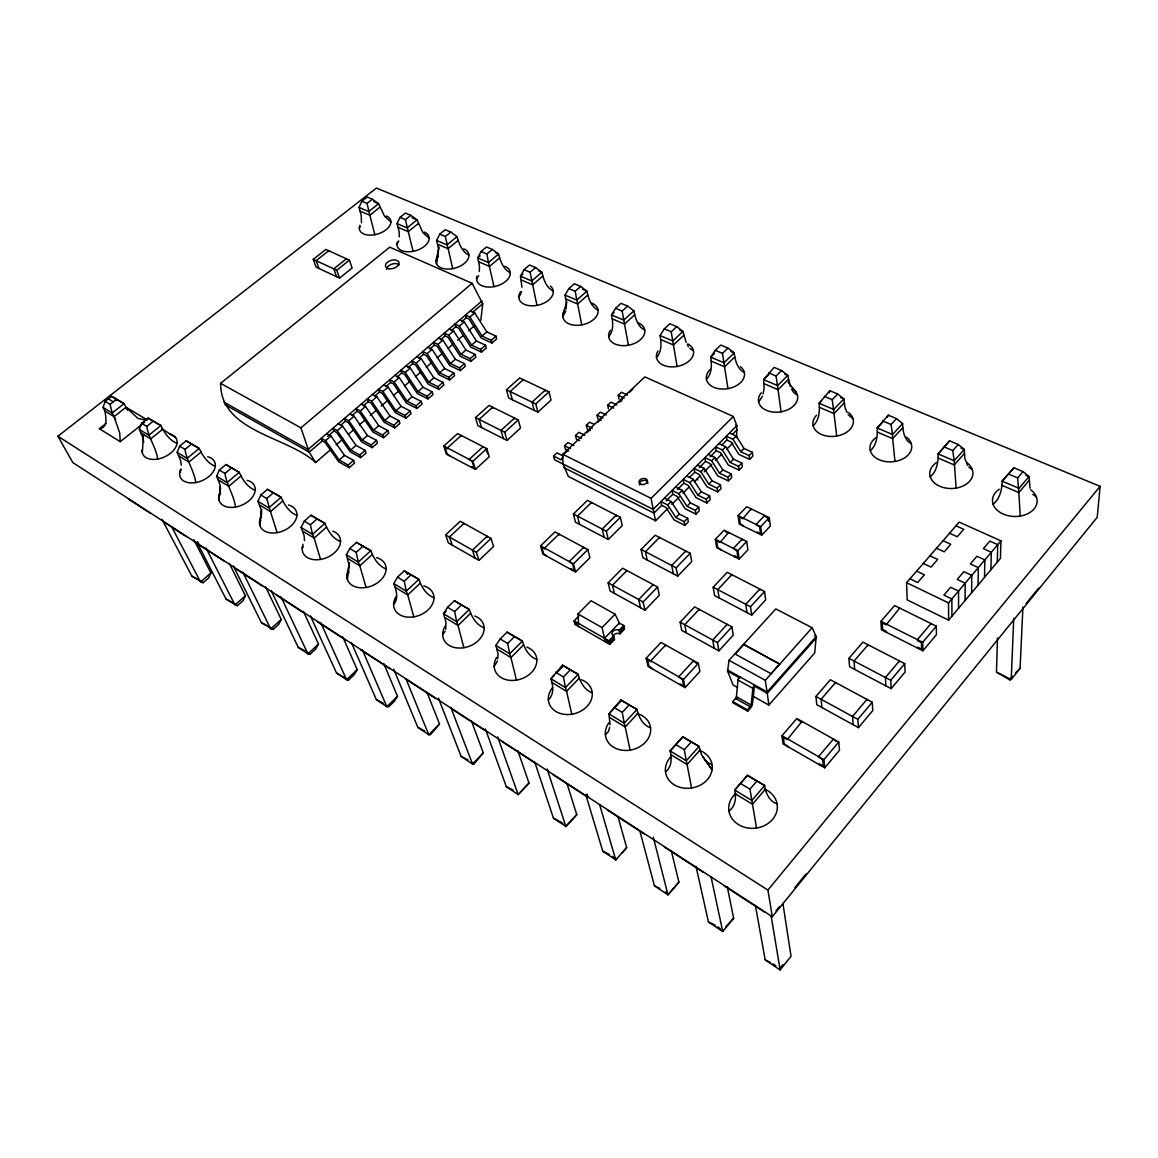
<?xml version="1.0" encoding="UTF-8"?>
<svg xmlns="http://www.w3.org/2000/svg" width="1158" height="1158" viewBox="0 0 1158 1158"><rect width="100%" height="100%" fill="white"/><g stroke="black" fill="none" stroke-linecap="round" stroke-linejoin="round"><path stroke-width="1.5" d="M958.535 608.341L958.563 591.029L950.588 587.251L943.915 595.111L951.876 598.932L951.934 616.201M361.426 222.683L361.282 215.678L359.081 207.47L361.846 201.26L367.216 197.063L372.398 199.234L378.623 203.721L384.528 216.199L390.883 221.931M967.538 465.4L964.846 458.452L964.281 449.449L958.245 444.484L949.56 440.851L938.11 453.907C938.356 461.955 936.836 471.465 930.221 476.806M965.092 600.539L965.193 583.183L957.232 579.434L963.832 571.661L971.779 575.381L971.605 592.766M978.076 585.051L978.336 567.623L970.39 563.946L976.903 556.274L984.85 559.922L984.517 577.393M990.901 569.765L991.32 552.25L983.374 548.646L989.815 541.076L997.747 544.651L997.255 562.195M1022.934 606.966L1020.068 668.412L1011.238 679.5L1009.675 679.833L996.473 672.132L997.487 637.928M993.086 504.222C999.962 498.939 1002.017 489.4 1002.104 481.135L1013.945 467.789L1023.064 471.61L1029.028 476.604L1030.055 488.155M1000.946 540.858L1000.425 558.417L948.619 620.152L907.177 599.902L906.584 582.691L959.186 522.128L1000.946 540.858L948.532 602.898L948.619 620.152M847.178 412.624L845.065 407.79L843.878 398.917L837.712 394.024L829.823 390.724L819.097 403.259C819.85 410.931 819.299 420.311 813.177 425.782M479.311 271.493L479.484 266.427L477.704 257.959L481.048 251.547L486.49 247.001L492.324 249.433L498.577 254.051C500.401 261.1 503.325 269.394 510.273 272.796M1013.728 618.285L1011.238 679.5L996.473 672.132M497.723 658.83L498.012 653.792L495.87 645.411L500.184 638.941L507.045 632.138L522.388 641.069C524.531 648.567 529.032 656.818 536.834 659.452M521.954 287.271L520.492 276.169L524.038 269.684L529.51 265.008L535.575 267.541L541.843 272.202C543.507 279.295 546.315 287.705 553.292 291.136M445.714 629.243L445.96 622.092L443.557 613.726L447.553 607.284L454.37 600.741L469.337 609.441C471.74 616.924 476.329 625.088 484.145 627.81M142.318 452.706L143.549 434.539M911.303 443.673C904.152 440.214 902.777 430.747 902.632 423.582L896.538 418.646L888.258 415.186L877.185 427.968C877.706 435.828 876.693 445.294 870.324 450.694M722.809 930.294L722.722 931.495L708.464 921.956L696.001 866.43M566.045 308.94L566.479 303.772L565.061 295.131L568.839 288.588L574.325 283.768L580.65 286.417L586.918 291.121C588.409 298.243 591.087 306.783 598.093 310.214M736.662 437.681L736.835 425.695L733.361 416.475L644.818 376.915L562.774 454.269L563.005 463.953L568.332 476.445L655.587 520.767L668.05 508.217M1100.1 486.331L1097.219 517.308L772.328 916.702L72.766 462.534L57.9 436.219L376.422 188.074L1100.1 486.331L767.913 890.082L772.328 916.702M747.721 711.2L747.518 709.941L751.137 705.179L752.888 688.359A3.286 1.375 -61.1 0 1 754.553 685L752.439 704.107A3.879 1.607 -60.9 0 1 750.485 708.074L747.721 711.2L732.985 702.819L732.768 701.56L735.547 698.462A1.723 0.724 -60.8 0 0 736.416 696.696L738.008 680.05A3.257 1.39 -61.1 0 1 739.658 676.706L739.861 678.009L727.6 671.177L729.019 660.292L775.831 608.92L812.12 627.766L816.216 636.524L814.711 652.967L768.84 705.063L753.844 696.653M218.963 500.068L220.281 486.91L219.745 493.105A19.179 12.55 -23.5 0 0 229.371 507.32A19.179 12.55 -23.5 0 0 252.907 496.377A19.179 12.55 -23.5 0 0 247.204 480.338M259.855 525.327L261.361 511.981L260.478 518.104A19.556 13.158 -23.1 0 0 270.74 532.912A19.556 13.158 -23.1 0 0 294.697 521.636A19.556 13.158 -23.1 0 0 288.414 504.975M480.845 320.23L482.712 303.714L472.117 283.319L389.768 247.175L220.585 383.356C220.7 432.195 287.271 436.204 315.656 462.52L330.667 449.594M106.102 423.408L99.342 428.721L120.258 441.676L119.708 432.962L114.077 416.648L104.944 411.104L103.033 407.471L105.161 401.392L111.602 396.369L124.094 403.635L127.525 410.323M260.478 518.104L261.722 509.375M347.357 579.405L349.311 565.654L346.358 554.856L349.774 548.487L356.519 542.393L370.777 550.687C373.6 558.098 378.333 566.117 386.15 568.94M610.078 724.792L608.905 713.864L620.876 700.011L637.03 709.405C638.565 716.903 642.835 725.313 650.593 727.789M436.58 263.923L438.549 248.84L436.609 240.459L439.751 234.119L445.164 229.704L450.766 232.049L457.019 236.623C458.973 243.614 462.013 251.778 468.918 255.18M609.716 727.311L608.457 731.436L605.373 734.896M763.021 393.981L764.135 388.61L763.658 379.65L774.065 367.376L781.592 370.531L787.787 375.395L790.378 386.584M349.528 562.817L347.632 571.603A20.381 14.475 -21.9 0 0 359.342 587.699A20.381 14.475 -21.9 0 0 384.152 575.743A20.381 14.475 -21.9 0 0 376.553 557.664M438.39 255.99L435.973 261.346M436.479 258.581L439.099 247.132M126.15 408.267L126.367 407.442L147.413 420.036M829.273 392.794L829.823 390.724M521.592 292.004L518.827 297.476M181.343 469.308L179.678 472.623M565.77 311.126L562.831 316.655M220.512 493.351L218.732 496.681M563.121 313.601L566.87 301.847M497.506 660.972L494.176 666.386M398.772 240.951L396.904 244.324M143.693 442.342L142.883 437.507L139.307 429.444L141.609 423.307L148.108 418.125L160.861 425.551C164.378 432.701 169.314 440.344 177.044 443.34M181.314 465.342L180.59 460.479L177.145 452.358L179.635 446.177L186.177 440.836L199.219 448.421C202.621 455.63 207.528 463.345 215.287 466.312M349.007 572.197L346.821 575.598M478.674 275.618L476.575 279.049M220.57 489.356L219.977 484.449L216.647 476.285L219.34 470.047L225.94 464.532L239.257 472.29C242.543 479.557 247.421 487.344 255.209 490.297M762.471 396.253L758.606 402M671.235 850.537L678.892 882.135L667.992 894.859L654.4 885.754L640.056 831.589M193.878 539.744L210.915 572.993L208.686 577.9L203.128 582.735L191.939 576.221L162.019 519.435M261.607 514.442L261.115 509.506L257.93 501.298L260.839 495.016L267.498 489.313L281.119 497.245C284.275 504.555 289.109 512.429 296.911 515.339M399.221 236.912L399.177 231.947L397.093 223.653L400.046 217.371L405.445 213.072L410.829 215.33L417.068 219.861L422.815 232.454L429.155 238.244M887.332 417.155L888.258 415.186M229.313 563.381L245.409 595.777L243.021 600.698L237.433 605.677L226.042 599.048L196.889 542.031M304.496 540.67L304.134 535.72L301.123 527.455L304.279 521.129L310.981 515.238L324.906 523.344C327.902 530.711 332.693 538.658 340.51 541.524M445.164 631.211L442.66 634.642M265.645 586.932L281.235 619.443L278.687 624.394L273.056 629.503L261.447 622.758L233.395 566.059M303.439 611.424L318.479 644.036L315.758 649.001L310.083 654.27L307.912 653.85L298.257 647.38L271.131 590.522M393.604 604.418C398.888 598.889 396.326 589.871 393.778 583.574L397.469 577.176L404.258 570.851L418.863 579.347C421.483 586.802 426.158 594.894 433.975 597.673M342.768 636.929L357.2 669.628L354.29 674.593L348.601 680.021L346.575 679.732L336.529 673.001L310.445 616.013M620.789 401.71L622.367 399.061L619.081 402.159M644.774 330.117C637.754 326.672 635.221 317.987 633.918 310.836L627.665 306.088L621.064 303.338L615.564 308.303L611.525 314.918C612.973 321.953 613.943 330.927 608.674 336.645M383.761 663.505L397.512 696.248L394.415 701.241L388.683 706.829L386.83 706.669L376.379 699.678L351.424 642.589M656.499 357.489C661.971 351.829 661.334 342.739 660.031 335.545L664.33 328.872L669.831 323.748L676.721 326.628L682.974 331.42L686.129 342.406M426.926 692.252L439.519 723.996L430.443 734.751L428.778 734.751L417.879 727.456L393.734 669.194M744.333 372.529C737.255 369.084 735.113 360.109 734.201 352.915L727.991 348.095L720.783 345.07L715.282 350.367L710.679 357.113C711.837 364.452 712.112 373.658 706.423 379.245M471.509 721.173L483.306 752.932L473.969 763.875L472.522 764.019L461.145 756.42L438.448 698.158M592.245 692.745C584.457 690.182 580.071 681.845 578.204 674.347L562.47 665.184L550.918 678.747C553.148 685.377 554.291 694.742 548.342 699.765M949.56 440.851L938.11 453.907L954.192 460.754L956.103 488.097M517.887 750.76L529.003 783.112L518.176 794.591L506.307 786.644L485.39 728.975M359.313 227.938L360.428 226.461M780.839 967.234L782.794 964.773M1009.675 679.833L1012.526 676.258M567.159 784.053L576.742 814.653L565.886 826.508L553.466 818.214L534.851 762.369M775.99 910.854L779.334 906.757M794.895 887.65L805.997 873.986M1026.22 603.39L1038.726 588.032M725.733 926.747L733.636 918.294L727.325 886.898M733.636 918.294L722.722 931.495L711.026 876.664M259.537 521.824L260.782 520.333M824.742 767.797L839.507 750.21L838.754 742.017L796.834 718.525L781.94 735.721L783.04 743.856L824.742 767.797L823.888 759.677L838.754 742.017M858.454 727.629L872.785 710.549L872.249 702.24L830.373 679.76L815.927 696.45L816.795 704.715L858.454 727.629L857.832 719.364L872.249 702.24M891.153 688.648L905.064 672.074L904.745 663.65L862.927 642.14L848.901 658.352L849.567 666.719L891.153 688.648L890.748 680.282L904.745 663.65M922.912 650.796L936.431 634.685L936.301 626.16L894.584 605.562L880.949 621.325L881.397 629.793L922.912 650.796L922.709 642.299L936.301 626.16M702.949 756.84L712.083 769.896L701.444 754.625L699.085 746.403L682.887 736.749L670.091 750.92C671.973 757.882 671.857 767.305 665.488 771.937M750.297 706.814L735.547 698.462M728.947 811.034C735.533 806.619 736.387 797.225 734.737 790.074L747.547 775.281L764.671 785.5L765.264 789.322L752.512 804.245L756.507 828.013M1028.825 480.831L1018.823 492.541L1020.27 516.063M678.892 882.135L667.992 894.859L653.329 837.292M747.547 775.281L734.737 790.074L751.875 800.467L749.95 789.148L756.883 781.1L764.671 785.5L751.875 800.467L752.512 804.245L735.417 793.881M1001.974 485.347L1018.823 492.541L1017.636 477.921L1023.064 471.61M899.723 608.109L886.145 624.857L882.28 622.917L882.628 629.503L886.463 631.443L886.521 632.384M1025.959 475.316L1029.028 476.604L1018.997 488.329L1002.104 481.135L1013.945 467.789M622.324 852.592L626.652 847.627L617.952 816.52M302.18 548.096L303.497 546.59M816.347 637.855L767.291 693.28L768.84 705.063M626.652 847.627L615.766 859.902L602.782 851.217L585.702 794.446M779.609 663.867L771.04 673.71L735.229 654.096L743.798 644.47L779.638 664.055L743.798 644.47M754.741 686.289L767.291 693.28L765.322 680.325L812.12 627.766M699.866 750.239L687.099 764.541L691.572 788.005M964.267 453.632L954.192 464.923L938.168 458.076M682.887 736.749L670.091 750.92L686.289 760.734L684.335 749.689L691.254 741.974L699.085 746.403L686.289 760.734L687.099 764.541L670.945 754.726M961.068 448.103L964.281 449.449L954.192 460.754L952.788 450.563L958.245 444.484M576.742 814.653L565.886 826.508L547.184 769.028M685.087 687.62L699.881 671.524L698.332 663.331L661.03 642.429L646.15 658.178L648.002 666.328L685.087 687.62L683.437 679.471L646.15 658.178M718.872 650.839L733.246 635.192L731.914 626.898L694.597 606.879L680.137 622.193L681.758 630.43L718.872 650.839L717.453 642.603L680.137 622.193M751.701 615.115L765.67 599.887L764.555 591.506L727.238 572.313L713.169 587.207L714.573 595.53L751.701 615.115L750.485 606.763L764.555 591.506M727.195 624.365L712.72 640.012L714.168 648.263M683.437 679.471L698.332 663.331M717.453 642.603L731.914 626.898M637.957 713.241L625.219 726.978L630.082 750.123M902.777 427.736L892.659 438.636L894.989 461.449M902.632 423.582L892.5 434.496L892.659 438.636L877.388 432.108M621.672 700.257L608.905 713.864L624.249 723.157L622.251 712.358L629.17 704.947L637.03 709.405L624.249 723.157L625.219 726.978L609.919 717.685M882.816 421.961L877.185 427.968L892.5 434.496L891.052 424.523L896.538 418.646M739.195 559.068L747.894 549.862L746.693 541.437L724.097 530.19L715.34 539.295L716.701 547.676L739.195 559.068L737.95 550.672L746.693 541.437M761.79 535.141L770.316 526.108L769.274 517.64L746.664 506.726L738.08 515.657L739.296 524.082L761.79 535.141L760.69 526.687L769.274 517.64M529.003 783.112L518.176 794.591L497.679 736.951M764.714 515.44L756.131 524.458L759.677 527.078L760.531 533.65L757.129 531.985L757.26 532.912M644.948 610.179L659.307 595.255L657.585 587.005L622.584 568.216L608.153 582.821L610.121 591.029L644.948 610.179L643.139 601.957L608.153 582.821M677.734 576.105L691.717 561.587L690.211 553.249L655.167 535.228L641.112 549.457L642.878 557.736L677.734 576.105L676.142 567.811L641.112 549.457M613.566 636.003L614.464 639.607L609.832 644.413L608.934 640.808L613.566 636.003A4.371 3.373 -13.4 0 1 613.045 631.24A4.371 3.373 -13.4 0 1 619.125 630.241L623.728 625.479L619.313 622.99L615.101 614.203L591.029 600.741L578.001 613.928L578.667 624.234L574.382 621.774M613.798 636.9L609.151 641.706L604.751 639.187L602.044 627.607L578.001 613.928M619.342 631.153L623.945 626.377M614.247 638.709L609.6 643.515L605.2 640.982L605.431 641.879M619.776 632.963L624.379 628.186M612.987 636.538A4.357 3.373 -13.4 0 1 619.993 633.86L624.596 629.098L623.728 625.479M579.275 678.183L566.58 691.369L571.791 714.211M844.153 403.042L834.006 413.58L836.713 436.045M604.519 638.29L619.313 622.99L619.53 623.901M643.139 601.957L657.585 587.005M676.142 567.811L690.211 553.249M483.306 752.932L472.522 764.019L450.838 707.451M554.378 675.172L550.918 678.747L565.466 687.562L563.439 676.981L570.344 669.874L578.204 674.347L565.466 687.562L566.58 691.369L552.062 682.554M819.444 407.355L834.006 413.58L832.226 399.698L837.712 394.024M556.694 672.798L563.642 665.662M821.355 400.929L819.097 403.259L833.702 409.469L843.878 398.917L840.621 397.556M602.044 627.607L615.101 614.203M687.649 518.219L688.315 521.925L684.899 525.399L684.233 521.693L687.649 518.219L679.312 514.051L671.133 501.501L664.417 498.157M698.679 506.972L699.316 510.692L695.944 514.138L695.292 510.417L698.679 506.972L690.342 502.861L682.236 490.326L675.519 487.055M706.264 499.257L697.912 495.19L689.864 482.669L683.148 479.412L683.813 483.175L688.084 485.26L696.117 497.723L706.872 502.977L706.264 499.257L709.608 495.841L701.27 491.788L693.237 479.282L686.535 476.039M717.12 488.184L708.783 484.174L700.807 471.682L694.091 468.483L694.728 472.247L698.998 474.288L706.945 486.736L717.699 491.918L717.12 488.184L720.45 484.797L712.098 480.802L704.151 468.324L697.434 465.125M727.89 477.226L719.538 473.26L711.634 460.797L704.918 457.642L705.526 461.42L709.796 463.432L717.685 475.851L728.44 480.961L727.89 477.226L731.176 473.868L722.838 469.931L714.949 457.468L708.233 454.327M738.558 466.356L730.206 462.462L722.375 449.999L715.658 446.887L716.237 450.679L720.508 452.677L728.324 465.067L739.079 470.105L738.558 466.356L741.815 463.026L733.463 459.147L725.661 446.699L718.944 443.601M749.125 455.586L740.773 451.75L733.014 439.316L726.298 436.248L726.848 440.04L731.118 442.009L738.862 454.385L749.617 459.35L749.125 455.586L752.353 452.3L744.001 448.464L736.256 436.045L729.554 432.991M706.872 502.977L710.216 499.561L709.608 495.841M717.699 491.918L721.014 488.546L720.45 484.797M728.44 480.961L731.726 477.617L731.176 473.868M739.079 470.105L742.336 466.79L741.815 463.026M749.617 459.35L752.845 456.064L752.353 452.3M684.899 525.399L674.159 519.985L665.98 507.479L661.71 505.351L660.986 501.602L667.688 504.946L675.896 517.51L679.312 514.051M695.944 514.138L685.189 508.796L677.083 496.319L672.812 494.22L672.118 490.456L678.834 493.757L686.955 506.292L690.342 502.861M697.912 495.19L701.27 491.788M708.783 484.174L712.098 480.802M719.538 473.26L722.838 469.931M730.206 462.462L733.463 459.147M740.773 451.75L744.001 448.464M609.832 644.413L575.106 624.466L574.136 620.876L578.768 616.172M667.688 504.946L671.133 501.501M678.834 493.757L682.236 490.326M689.864 482.669L693.237 479.282M700.807 471.682L704.151 468.324M711.634 460.797L714.949 457.468M722.375 449.999L725.661 446.699M733.014 439.316L736.256 436.045M671.799 504.454L679.283 496.927M683.017 493.163L689.256 486.881M694.25 481.858L700.474 475.591M704.209 471.842L711.663 464.329M715.398 460.58L721.608 454.327M726.587 449.318L732.797 443.065M661.71 505.351L653.966 513.11L655.587 520.767M666.241 500.806L672.812 494.22M677.473 489.53L683.813 483.175M689.69 477.284L694.728 472.247M699.302 467.658L705.526 461.42M710.071 456.874L716.237 450.679M721.955 444.947L726.848 440.04M732.507 434.366L737.356 429.502M523.575 644.89L510.924 657.585L516.468 680.122M788.207 379.477L778.046 389.667L781.085 411.799M439.519 723.996L428.778 734.751L406.357 679.818M575.584 572.023L589.9 557.78L587.844 549.572L554.943 531.898L540.569 545.867L542.856 554.016L575.584 572.023L573.442 563.845L540.569 545.867M608.283 539.483L622.237 525.616L620.384 517.337L587.424 500.372L573.413 513.978L575.497 522.2L608.283 539.483L606.358 531.232L573.413 513.978M563.932 467.644L653.966 513.11L651.1 498.36L733.361 416.475M495.87 645.411L509.694 653.778L507.653 643.428L514.514 636.596L522.388 641.069L509.694 653.778L510.924 657.585L497.144 649.218M764.135 383.732L778.046 389.667L776.092 376.017L781.592 370.531M768.753 374.599L763.658 379.65L777.597 385.585L787.787 375.395L784.69 374.092M573.442 563.845L587.844 549.572M606.358 531.232L620.384 517.337M397.512 696.248L386.83 706.669L362.208 649.566M470.64 613.262L458.047 625.479L463.866 647.713M734.751 356.968L724.575 366.825L727.933 388.625M1015.552 672.784L1020.068 668.412M446.091 611.294L443.557 613.726L456.701 621.687L454.645 611.554L461.477 604.968L469.337 609.441L456.701 621.687L458.047 625.479L444.933 617.518M711.287 361.151L724.575 366.825L722.476 353.407L727.991 348.095M714.515 353.436L710.679 357.113L724.011 362.787L734.201 352.915L730.872 351.511M479.007 560.385L493.569 546.504L491.035 538.398L460.233 521.274L445.627 534.88L448.378 542.928L479.007 560.385L476.372 552.308L445.627 534.88M357.2 669.628L346.575 679.732L320.766 622.7M476.372 552.308L491.035 538.398M568.013 450.332L564.583 453.56L561.051 459.842L553.582 456.093L556.969 452.894L562.962 455.876M586.672 432.73L590.044 429.546M597.571 422.453L600.901 419.297M629.706 392.142L632.948 389.074M568.708 450.998L565.495 449.391L564.583 445.743L567.956 442.573L573.934 445.526M579.593 440.72L576.38 439.143L575.497 435.48L578.841 432.339L584.819 435.249M590.392 430.53L587.164 428.981L586.324 425.304L589.625 422.192L594.126 424.349M601.089 420.441L597.861 418.906L597.036 415.23L600.322 412.147L606.314 414.969M608.471 408.919L607.675 405.228L610.932 402.173L616.924 404.967M618.98 399.018L618.213 395.327L621.441 392.287L627.448 395.037M420.267 583.154L407.746 594.937L413.797 616.867M683.611 335.429L673.449 344.983L677.083 366.464M393.778 583.574L406.284 591.145L404.229 581.229L411.018 574.889L418.863 579.347L406.284 591.145L407.746 594.937L395.254 587.367M660.726 339.555L673.449 344.983L671.22 331.781L676.721 326.628M318.479 644.036L307.912 653.85L281.047 596.949M475.417 469.424L489.241 456.744L486.809 448.595L457.656 433.599L443.789 446.033L446.409 454.124L475.417 469.424L472.898 461.304L443.789 446.033M507.03 440.431L520.521 428.069L518.277 419.876L489.038 405.445L475.504 417.589L477.936 425.724L507.03 440.431L504.714 432.267L475.504 417.589M537.877 412.147L551.049 400.075L548.993 391.838L519.681 377.957L506.466 389.812L508.709 397.99L537.877 412.147L535.749 403.925L506.466 389.812M472.898 461.304L486.809 448.595M504.714 432.267L518.277 419.876M535.749 403.925L548.993 391.838M372.268 554.479L359.82 565.842L366.087 587.468M634.656 314.817L624.509 324.081L628.403 345.229M633.918 310.836L623.742 320.115L624.509 324.081L612.321 318.87M281.235 619.443L270.74 628.968L242.905 572.226M346.358 554.856L358.285 562.079L356.201 552.352L362.961 546.229L370.777 550.687L358.285 562.079L359.82 565.842L347.921 558.619M614.073 312.617L611.525 314.918L623.742 320.115L622.164 311.082L627.665 306.088M326.484 527.122L314.122 538.108L320.578 559.43M587.757 295.058L577.625 304.047L581.736 324.891M245.409 595.777L234.973 605.026L206.023 547.966M301.123 527.455L312.501 534.345L310.416 524.82L317.133 518.9L324.906 523.344L312.501 534.345L314.122 538.108L302.759 531.204M565.944 299.053L577.625 304.047L575.164 291.251L580.65 286.417M349.224 467.702L348.196 465.067L339.178 460.016L325.557 440.662L321.244 438.26L322.315 440.952L325.137 442.515L338.729 461.825L349.224 467.702L354.565 463.041L353.552 460.392L344.519 455.384L330.956 436.03L326.628 433.657M360.76 457.627L359.762 454.978L350.729 449.999L337.224 430.66L332.896 428.301L333.953 430.993L336.775 432.542L350.237 451.823L360.76 457.627L366.058 453.01L365.06 450.346L356.027 445.41L342.58 426.086L338.252 423.741M372.196 447.625L371.226 444.976L362.179 440.069L348.804 420.759L344.462 418.429L345.489 421.121L348.312 422.641L361.658 441.907L372.196 447.625L377.45 443.051L376.48 440.387L367.419 435.509L354.102 416.214L349.759 413.898M383.544 437.724L382.589 435.061L373.527 430.226L360.268 410.931L355.926 408.644L356.925 411.336L359.762 412.841L372.992 432.064L383.544 437.724L388.741 433.179L387.8 430.515L378.738 425.695L365.537 406.429L361.18 404.142M394.791 427.895L393.85 425.232L384.789 420.455L371.646 401.189L367.289 398.931L368.273 401.638L371.11 403.114L384.224 422.308L394.791 427.895L399.944 423.379L399.018 420.716L389.942 415.968L376.857 396.716L372.514 394.473M405.937 418.154L405.025 415.476L395.949 410.757L382.922 391.534L378.565 389.291L379.52 392.012L382.357 393.459L395.356 412.639L405.937 418.154L411.061 413.681L410.149 411.003L401.059 406.313L388.104 387.105L383.732 384.876M416.996 408.484L416.113 405.807L407.023 401.16L394.111 381.952L389.739 379.752L390.68 382.458L393.517 383.906L406.4 403.056L416.996 408.484L422.077 404.055L421.194 401.377L412.089 396.745L399.235 377.551L394.878 375.366M427.968 398.902L427.099 396.224L417.995 391.621L405.199 372.442L400.827 370.271L401.739 372.992L404.591 374.41L417.358 393.532L427.968 398.902L433.005 394.502L432.151 391.824L423.032 387.264L410.294 368.085L405.922 365.928M438.853 389.392L437.999 386.7L428.88 382.183L416.2 363.033L411.828 360.876L412.726 363.598L415.577 365.002L428.228 384.094L438.853 389.392L443.847 385.035L443.007 382.343L433.874 377.841L421.251 358.705L416.88 356.577M449.637 379.954L448.812 377.276L439.693 372.804L427.114 353.682L422.742 351.569L423.611 354.29L426.462 355.68L438.998 374.743L449.637 379.954L454.587 375.641L453.777 372.948L444.643 368.505L432.122 349.398L427.736 347.284M460.348 370.603L459.538 367.911L450.404 363.511L437.941 344.418L433.555 342.319L434.395 345.055L437.261 346.416L449.695 365.465L460.348 370.603L465.255 366.319L464.459 363.626L455.311 359.241L442.906 340.163L438.52 338.078M470.959 361.339L470.177 358.633L461.029 354.29L448.667 335.212L444.281 333.157L445.106 335.892L447.972 337.239L460.291 356.259L470.959 361.339L475.822 357.084L475.055 354.377L465.907 350.049L453.603 331L449.203 328.959M481.482 352.133L480.729 349.427L471.567 345.142L459.321 326.093L454.92 324.066L455.731 326.802L458.597 328.134L470.814 347.125L481.482 352.133L486.317 347.907L485.564 345.214L476.401 340.944L464.213 321.91L459.813 319.897M491.933 343L491.18 340.307L482.017 336.066L469.887 317.046L465.487 315.048L466.269 317.784L469.135 319.101L481.25 338.064L491.933 343L496.724 338.816L495.986 336.109L486.823 331.897L474.722 312.906L470.322 310.909M348.196 465.067L353.552 460.392M359.762 454.978L365.06 450.346M371.226 444.976L376.48 440.387M382.589 435.061L387.8 430.515M393.85 425.232L399.018 420.716M405.025 415.476L410.149 411.003M416.113 405.807L421.194 401.377M427.099 396.224L432.151 391.824M437.999 386.7L443.007 382.343M448.812 377.276L453.777 372.948M459.538 367.911L464.459 363.626M470.177 358.633L475.055 354.377M480.729 349.427L485.564 345.214M491.18 340.307L495.986 336.109M339.178 460.016L344.519 455.384M350.729 449.999L356.027 445.41M362.179 440.069L367.419 435.509M373.527 430.226L378.738 425.695M384.789 420.455L389.942 415.968M395.949 410.757L401.059 406.313M407.023 401.16L412.089 396.745M417.995 391.621L423.032 387.264M428.88 382.183L433.874 377.841M439.693 372.804L444.643 368.505M450.404 363.511L455.311 359.241M461.029 354.29L465.907 350.049M471.567 345.142L476.401 340.944M482.017 336.066L486.823 331.897M210.915 572.993L200.551 581.982L171.645 526.716M282.769 500.994L270.494 511.619L277.109 532.651M542.769 276.111L532.666 284.839L536.979 305.379M259.638 505.018L270.494 511.619L266.716 498.533L273.375 492.816L281.119 497.245L268.801 507.87L257.93 501.298M521.462 280.048L532.666 284.839L530.103 272.246L535.575 267.541M336.138 444.889L342.956 439.012M348.413 434.308L353.885 429.604M359.342 424.899L364.799 420.195M370.271 415.49L377.088 409.614M381.185 406.082L388.017 400.205M393.474 395.5L398.931 390.796M404.403 386.092L409.86 381.387M415.317 376.683L420.774 371.979M426.245 367.274L431.702 362.57M437.159 357.865L442.617 353.161M448.088 348.457L453.545 343.752M457.642 340.235L463.099 335.531M468.57 330.826L474.027 326.122M325.557 440.662L330.956 436.03M337.224 430.66L342.58 426.086M348.804 420.759L354.102 416.214M360.268 410.931L365.537 406.429M371.646 401.189L376.857 396.716M382.922 391.534L388.104 387.105M394.111 381.952L399.235 377.551M405.199 372.442L410.294 368.085M416.2 363.033L421.251 358.705M427.114 353.682L432.122 349.398M437.941 344.418L442.906 340.163M448.667 335.212L453.603 331M459.321 326.093L464.213 321.91M469.887 317.046L474.722 312.906M523.025 273.997L520.492 276.169L531.725 280.945L541.843 272.202L538.629 270.856M481.96 300.979L308.115 449.478L223.827 402.029M322.315 440.952L309.215 452.156L225.028 404.678M327.7 436.349L333.953 430.993M340.524 425.362L345.489 421.121M352.003 415.548L356.925 411.336M363.395 405.807L368.273 401.638M374.685 396.137L379.52 392.012M385.889 386.569L390.68 382.458M396.991 377.059L401.739 372.992M408.007 367.636L412.726 363.598M418.921 358.3L423.611 354.29M429.763 349.021L434.395 345.055M440.503 339.83L445.106 335.892M451.157 330.71L455.731 326.802M461.738 321.663L466.269 317.784M472.392 312.544L482.712 303.714M315.656 462.52L309.215 452.156L300.921 427.838L472.117 283.319M240.98 476.01L228.792 486.302L218.413 479.991M499.576 257.916L489.516 266.398L478.746 261.809M480.223 255.846L477.704 257.959L488.488 262.548L494.017 286.648M235.552 507.045C233.945 495.233 226.678 485.159 224.956 473.419L231.557 467.89L239.257 472.29L227.04 482.582L216.647 476.285M495.494 252.762L498.577 254.051L488.488 262.548L486.867 254.007L492.324 249.433M457.019 236.623L446.974 244.874L436.609 240.459M200.985 452.127L188.899 462.071L178.969 456.049M458.09 240.444L448.059 248.695L437.724 244.266M195.789 482.553C194.197 470.857 186.713 461.014 185.005 449.405L191.562 444.035L199.219 448.421L187.089 458.38L177.145 452.358M452.735 268.656L445.338 236.478L450.766 232.049M417.068 219.861L407.066 227.894L397.093 223.653M162.685 429.227L150.699 438.882L141.175 433.106M418.197 223.639L408.209 231.672L398.265 227.417M339.555 278.094L352.119 268.019L349.412 260.145L325.847 249.433L313.253 259.334L316.091 267.165L339.555 278.094L336.775 270.219L313.253 259.334M120.258 441.676L144.707 422.192M336.775 270.219L349.412 260.145M157.691 459.075C156.113 447.509 148.456 437.898 146.748 426.405L153.261 421.194L160.861 425.551L148.832 435.22L139.307 429.444M400.046 217.371L405.416 219.644L410.829 215.33M114.077 416.648L125.976 407.283L137.99 418.443L146.082 420.18M115.67 419.688L112.167 413.015L110.097 404.345L116.538 399.307L124.094 403.635L112.167 413.015L103.033 407.471M361.846 201.26L367.014 203.446L372.398 199.234M99.342 428.721C108.316 427.649 105.841 417.329 104.944 411.104M777.047 803.739C770.577 802.045 766.972 795.271 765.264 789.322M712.098 764.729L707.538 762.471L704.44 759.055M373.817 201.709L378.623 203.721L368.664 211.552L359.081 207.47M412.074 217.762L415.404 219.151M582.532 289.268L586.918 291.121L576.771 300.11L565.061 295.131M679.775 330.073L682.974 331.42L672.784 340.973L660.031 335.545M439.751 234.119L445.338 236.478M481.048 251.547L486.867 254.007M524.038 269.684L530.103 272.246M568.839 288.588L575.164 291.251M615.564 308.303L622.164 311.082M664.33 328.872L671.22 331.781M715.282 350.367L722.476 353.407M768.55 372.833L776.092 376.017M824.322 396.369L832.226 399.698M882.772 421.02L891.052 424.523M944.103 446.901L952.788 450.563M1008.517 474.071L1017.636 477.921M360.297 211.19L369.88 215.287L374.845 234.698M735.62 425.145L736.835 425.695L653.213 509.375L554.508 459.74L553.582 456.093M955.972 525.819L963.702 529.307L957.261 536.762L949.517 533.245M943.032 540.728L950.761 544.274L944.233 551.83L936.489 548.255M618.213 395.327L624.22 398.091M607.675 405.228L613.668 408.036M929.917 555.826L937.662 559.444L931.046 567.087L923.302 563.439M597.036 415.23L603.029 418.067M916.644 571.097L924.402 574.788L917.715 582.532L909.956 578.812M755.421 905.469L765.177 959.91L770.504 962.443M693.483 350.86L689.835 348.413M586.324 425.304L592.303 428.185M696.74 479.354L697.956 479.933M708.464 921.956L715.152 925.17M797.486 395.182L793.838 392.678L791.493 388.972M906.584 582.691L948.532 602.898M764.83 516.381L768.246 518.031L768.666 521.317M853.084 418.863L848.163 414.636M972.344 469.685L968.754 467.137M575.497 435.48L581.49 438.404M654.4 885.754L659.77 888.374M1036.41 496.97L1032.849 494.423M738.08 515.657L760.69 526.687M602.782 851.217L609.513 854.517M564.583 445.743L570.576 448.696M686.955 506.292L695.292 510.417M553.466 818.214L558.851 820.877M725.357 531.696L728.715 533.36L728.585 532.434L719.972 542.494L716.614 540.8L717.656 547.314L721.159 549.949M562.774 454.269L651.1 498.36M506.307 786.644L513.037 789.988M675.896 517.51L684.233 521.693M461.145 756.42L467.861 759.793M880.949 621.325L922.709 642.299M715.34 539.295L737.95 550.672M417.879 727.456L424.581 730.843M376.379 699.678L383.066 703.065M336.529 673.001L348.601 680.021M298.257 647.38L304.901 650.796M261.447 622.758L266.745 625.479M226.042 599.048L237.433 605.677M191.939 576.221L197.178 578.957M814.378 635.568L816.216 636.524L767.103 691.977L727.383 669.889M713.169 587.207L750.485 606.763M848.901 658.352L890.748 680.282M815.927 696.45L857.832 719.364M729.019 660.292L765.322 680.325M220.585 383.356L300.921 427.838M738.008 680.05L752.888 688.359M694.959 662.26L697.319 663.577M798.224 720.16L802.103 722.331L801.987 721.42L787.223 739.586L783.358 737.371L784.198 743.697L788.178 746.809M836.177 741.438L833.442 739.036L818.561 756.637L822.658 759.822L823.324 766.147L819.357 763.875L819.444 764.772M737.559 687.505L733.13 685.029L727.6 671.177M736.416 696.696L751.166 705.048M732.768 701.56L747.518 709.941M781.94 735.721L823.888 759.677M574.136 620.876L608.934 640.808M574.86 623.583L579.391 626.927M111.602 396.369L116.538 399.307M148.108 418.125L153.261 421.194M186.177 440.836L191.562 444.035M225.94 464.532L231.557 467.89M267.498 489.313L273.375 492.816M310.981 515.238L317.133 518.9M356.519 542.393L362.961 546.229M404.258 570.851L411.018 574.889M454.37 600.741L461.477 604.968M507.045 632.138L514.514 636.596M562.47 665.184L570.344 669.874M620.876 700.011L629.17 704.947M682.496 736.749L691.254 741.974M747.619 775.57L756.883 781.1M108.389 398.873L113.325 401.826M105.161 401.392L110.097 404.345M141.609 423.307L146.748 426.405M179.635 446.177L185.005 449.405M219.34 470.047L224.956 473.419M260.839 495.016L266.716 498.533M304.279 521.129L310.416 524.82M349.774 548.487L356.201 552.352M397.469 577.176L404.229 581.229M447.553 607.284L454.645 611.554M500.184 638.941L507.653 643.428M555.579 672.262L563.439 676.981M613.957 707.364L622.251 712.358M675.577 744.42L684.335 749.689M740.686 783.575L749.95 789.148M161.686 428.692L175.611 437.521M57.9 436.219L767.913 890.082M128.22 498.866L150.699 513.457M163.061 521.491L186.467 536.675M223.697 560.863L199.335 545.042L197.7 541.843M237.115 569.577L262.519 586.078M276.516 595.154L303.005 612.365M317.61 621.846L345.287 639.824M360.543 649.739L389.479 668.513M405.43 678.878L435.697 698.535M452.402 709.391L484.116 729.974M501.617 741.352L534.866 762.934M553.235 774.861L588.148 797.529L587.135 794.142M607.443 810.064L644.123 833.89M664.417 847.063L703.036 872.133M724.401 886.015L765.091 912.446M198.496 579.637L203.128 582.735M269.307 626.999L273.056 629.503M307.492 652.533L310.083 654.27M471.538 762.239L473.969 763.875M560.197 821.543L562.86 823.324M612.293 856.384L616.476 859.178L615.766 859.902L599.714 804.911M665.488 891.95L668.398 893.904M717.714 926.878L720.262 928.586M773.182 963.977L775.86 965.772M765.177 959.91L780.145 969.926L791.044 956.219L782.866 903.254M788.091 382.183L795.995 391.911M379.679 207.282L369.88 215.287L367.014 203.446M687.345 344.766L688.445 346.734M114.932 398.178L116.191 400.61M406.328 571.878L407.283 574.426M319 268.511L316.163 260.68L328.756 250.75L329.06 251.619M336.587 276.704L333.808 268.844L346.445 258.784L346.734 259.667M452.156 545.085L449.42 537.037L464.025 523.387L464.329 524.284M475.127 558.17L472.478 550.108L487.127 536.241L487.417 537.138M449.984 456.006L447.017 453.704L444.976 447.408L447.668 448.826L447.379 447.914L461.26 435.451L461.535 436.349M471.74 467.485L471.465 466.587L474.215 468.035L472.261 461.724L469.222 459.364L483.118 446.699L483.393 447.61M481.525 427.534L479.108 419.399L492.657 407.225L492.917 408.137M486.157 449.029L487.576 453.777M503.339 438.578L501.009 430.4L514.586 418.052L514.832 418.964M546.894 556.245L543.609 553.669L541.828 547.329L544.868 548.993L544.622 548.081L559.01 534.084L559.242 534.996M512.314 399.742L510.085 391.563L523.3 379.665L523.546 380.591M571.43 569.736L571.198 568.839L574.31 570.547L572.631 564.178L569.273 561.558L583.675 547.329L583.907 548.241M534.185 410.352L532.043 402.144L545.288 390.087L545.519 390.999M579.55 524.328L577.48 516.106L591.492 502.471L591.724 503.383M619.125 630.241L619.993 633.86M614.42 593.388L612.466 585.181L626.898 570.532L627.115 571.444M604.129 537.298L602.189 529.047L616.215 515.18L616.418 516.106M640.533 607.747L638.695 599.526L653.155 584.616L653.344 585.543M652.562 668.948L648.929 666.082L647.51 659.756L650.955 661.725L650.753 660.813L665.633 645.006L665.821 645.918M647.177 559.994L645.44 551.715L659.495 537.457L659.669 538.383M680.383 684.914L680.195 684.016L683.727 686.043L682.438 679.717L678.718 676.779L693.599 660.682L693.772 661.594M405.416 219.644L413.044 251.358M673.319 573.789L671.698 565.48L685.768 550.976L685.941 551.903M686.332 632.948L684.74 624.712L699.2 609.34L699.374 610.266M779.87 968.45L780.145 969.926L771.083 915.631M719.147 597.948L717.772 589.625L731.842 574.672L731.986 575.613M734.664 556.781L734.519 555.84L737.921 557.563L736.951 551.034L733.39 548.371L742.148 539.179L742.278 540.106M746.997 612.625L745.752 604.288L759.822 589.075L759.952 590.015M743.769 526.282L740.28 523.706L739.34 517.134L742.698 518.784L751.151 508.898L751.281 509.838M821.934 707.538L821.094 699.273L835.54 682.525L835.613 683.452M853.171 724.72L852.52 716.455L866.937 699.389L867.009 700.315M854.691 669.425L854.054 661.044L868.08 644.789L868.138 645.73M885.87 685.869L885.436 677.488L899.433 660.914L899.476 661.855M917.657 648.133L917.628 647.192L921.58 649.189L921.406 642.589L917.44 640.591L917.411 639.65L931.018 623.554L931.032 624.495M639.65 484.855A4.27 3.04 -11.6 0 1 643.182 480.382A4.27 3.04 -11.6 0 1 647.785 483.465M386.569 269.322A7.02 4.183 -17.1 0 1 391.679 264.212A7.02 4.183 -17.1 0 1 399.322 264.791M386.367 215.996A16.27 9.365 -17.1 0 1 387.901 228.097A16.27 9.365 -17.1 0 1 368.172 235.06A16.27 9.365 -17.1 0 1 359.935 225.318M967.046 462.838A21.597 15.141 -1.1 0 1 966.09 484.29A21.597 15.141 -1.1 0 1 935.505 483.827A21.597 15.141 -1.1 0 1 936.692 462.389M906.41 437.116A20.931 14.547 -3.3 0 1 905.209 457.453A20.931 14.547 -3.3 0 1 876.013 458.018A20.931 14.547 -3.3 0 1 875.752 437.695M848.553 412.566A20.323 13.968 -5.4 0 1 847.584 431.558A20.323 13.968 -5.4 0 1 820.168 433.83A20.323 13.968 -5.4 0 1 816.578 415.201M793.288 389.117A19.758 13.418 -7.3 0 1 792.159 407.138A19.758 13.418 -7.3 0 1 766.003 410.149A19.758 13.418 -7.3 0 1 761.284 392.808M740.454 366.695A19.252 12.883 -8.9 0 1 738.413 384.384A19.252 12.883 -8.9 0 1 712.517 386.685A19.252 12.883 -8.9 0 1 710.259 369.388M687.736 343.854A18.789 12.362 -10.4 0 1 689.922 360.196A18.789 12.362 -10.4 0 1 665.618 366.015A18.789 12.362 -10.4 0 1 657.99 350.975M638.232 322.807A18.354 11.869 -11.8 0 1 641.662 338.512A18.354 11.869 -11.8 0 1 617.735 344.968A18.354 11.869 -11.8 0 1 610.309 330.334M591.941 303.164A17.949 11.406 -13 0 1 594.821 318.349A17.949 11.406 -13 0 1 571.386 324.674A17.949 11.406 -13 0 1 564.597 310.547M550.455 286.084A17.573 10.958 -14 0 1 547.893 300.747A17.573 10.958 -14 0 1 525.689 304.844A17.573 10.958 -14 0 1 520.724 291.57M504.83 266.239A17.211 10.523 -14.9 0 1 507.595 279.527A17.211 10.523 -14.9 0 1 486.823 286.967A17.211 10.523 -14.9 0 1 477.024 276.197M463.822 248.84A16.878 10.118 -15.7 0 1 465.284 262.591A16.878 10.118 -15.7 0 1 443.224 268.555A16.878 10.118 -15.7 0 1 438.071 255.788M1030.678 489.834A22.349 15.749 1.3 0 1 1030.461 512.154A22.349 15.749 1.3 0 1 998.804 511.546A22.349 15.749 1.3 0 1 999.267 489.241M424.349 232.107A16.559 9.742 -16.5 0 1 426.274 244.584A16.559 9.742 -16.5 0 1 406.197 251.691A16.559 9.742 -16.5 0 1 397.484 241.631M699.316 750.283A23.594 19.672 -10.3 0 1 709.029 777.481A23.594 19.672 -10.3 0 1 675.505 785.529A23.594 19.672 -10.3 0 1 670.468 757.202M637.349 713.603A22.928 18.673 -13.8 0 1 648.075 738.732A22.928 18.673 -13.8 0 1 616.143 748.546A22.928 18.673 -13.8 0 1 609.412 722.172M581.533 679.789A22.335 17.717 -16.4 0 1 588.857 704.194A22.335 17.717 -16.4 0 1 557.838 712.532A22.335 17.717 -16.4 0 1 552.612 687.577M526.847 647.09A21.799 16.834 -18.4 0 1 533.896 669.512A21.799 16.834 -18.4 0 1 505.091 679.384A21.799 16.834 -18.4 0 1 496.623 657.44M474.809 615.998A21.293 15.995 -19.8 0 1 481.019 637.465A21.293 15.995 -19.8 0 1 452.879 647.061A21.293 15.995 -19.8 0 1 445.265 626.058M423.756 585.89A20.83 15.213 -21 0 1 431.297 606.083A20.83 15.213 -21 0 1 403.679 616.432A20.83 15.213 -21 0 1 396.354 596.167M332.853 531.146A19.961 13.795 -22.5 0 1 337.875 548.906A19.961 13.795 -22.5 0 1 313.514 559.604A19.961 13.795 -22.5 0 1 303.063 544.246M207.745 456.744A18.817 12 -23.9 0 1 212.913 472.189A18.817 12 -23.9 0 1 189.767 482.843A18.817 12 -23.9 0 1 180.749 469.164M764.729 789.105A24.332 20.699 -5.7 0 1 773.182 818.648A24.332 20.699 -5.7 0 1 737.66 824.076A24.332 20.699 -5.7 0 1 735.692 793.548M169.922 434.134A18.47 11.464 -24.1 0 1 175.321 447.9A18.47 11.464 -24.1 0 1 154.665 459.422A18.47 11.464 -24.1 0 1 142.26 449.565M737.024 697.825A3.865 1.636 -60.8 0 1 736.445 698.839M614.464 639.607A4.357 3.373 -13.4 0 1 613.175 638.275M641.489 484.464A4.27 3.04 -11.6 0 0 647.438 480.758A4.27 3.04 -11.6 0 0 640.75 479.253A4.27 3.04 -11.6 0 0 641.489 484.464M388.77 268.757A7.035 4.183 -17.1 0 0 399.047 263.083A7.035 4.183 -17.1 0 0 388.827 261.303A7.035 4.183 -17.1 0 0 388.77 268.757"/></g></svg>
